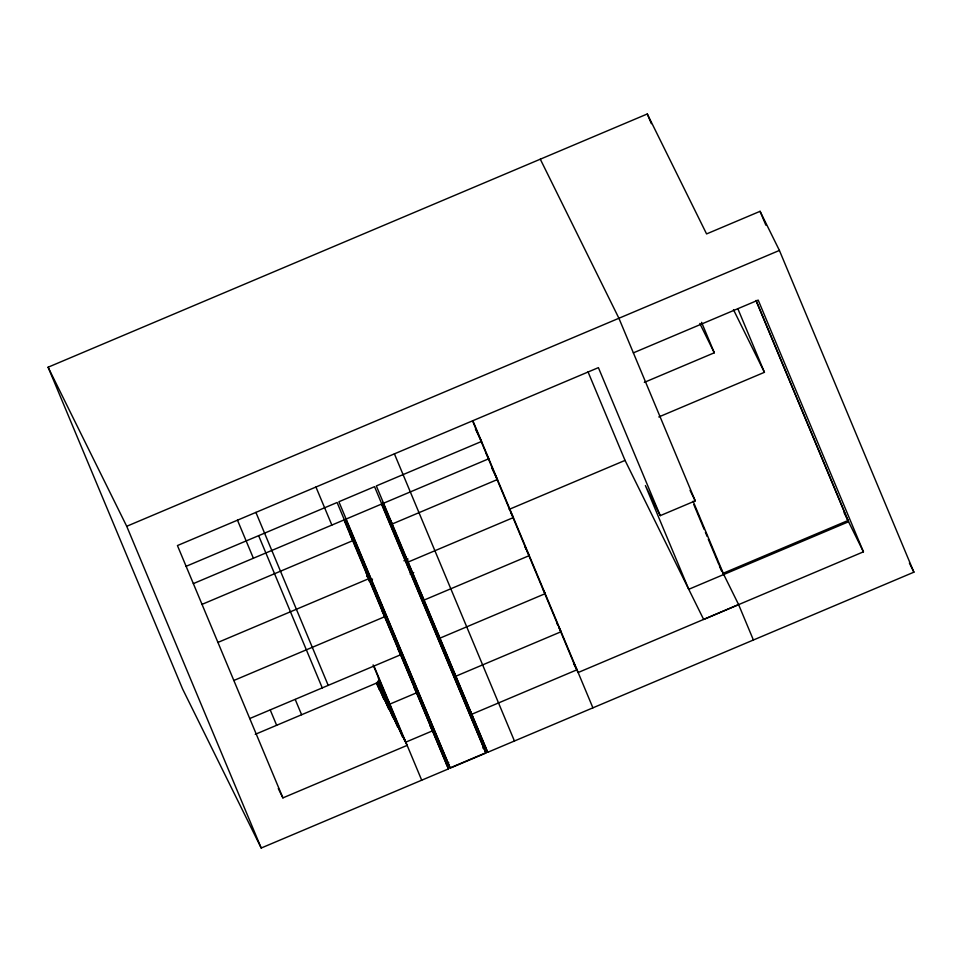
<?xml version="1.0" encoding="UTF-8"?>
<svg xmlns="http://www.w3.org/2000/svg" width="962" height="962" viewBox="0 0 962 962"><rect width="100%" height="100%" fill="white"/><g stroke="black" fill="none" stroke-linecap="round" stroke-linejoin="round"><path stroke-width="1.44" d="M753.402 640.007L738.6 604.581L703.655 619.468L625.047 460.401L588.022 371.849M186.111 566.317L337.109 502.501L448.46 768.891L261.207 848.027L182.588 688.96L48.1 367.219L647.294 113.973L706.577 233.922L760.076 211.315L779.412 250.433L913.9 572.174L487.686 752.308L382.852 502.453M48.1 367.219L126.719 526.286L779.412 250.433M633.369 352.862L758.2 300.096L863.431 551.827L578.138 672.522L573.556 663.251M644.336 382.359L714.297 352.789L701.575 322.342M193.35 583.609L488.78 458.754L486.207 453.535M202.02 604.376L353.006 540.56L350.433 535.341M658.802 416.955L764.429 372.306L737.818 308.658M509.175 509.367L625.047 460.401M366.642 576.539L369.408 575.372M403.92 560.774L408.068 559.03M217.929 642.424L368.915 578.619L366.342 573.4M233.838 680.483L384.824 616.666L382.251 611.447M756.06 300.457L848.568 521.753L688.756 589.297L645.394 485.569L660.257 515.644L695.237 500.865L618.915 318.266L540.295 159.187M249.747 718.542L400.733 654.725L398.16 649.506M255.255 734.331L380.086 681.577L378.306 677.982M723.135 573.292L847.967 520.526L756.036 300.613M278.283 788.527L282.912 797.883L407.154 745.37L376.37 683.104M445.983 763.636L448.713 762.481M482.804 748.063L485.533 746.921M451.178 767.423L484.704 753.258M450.24 768.133L485.906 753.066L374.555 486.676L338.889 501.743L450.24 768.133L345.971 519.492M369.564 579.617L372.51 579.136M410.798 573.027L413.732 572.558M368.578 580.711L371.548 580.23M410.137 574.073L413.107 573.592M909.391 563.047L913.9 572.174M844.095 512.71L863.431 551.827M733.465 309.668L764.429 372.306M699.807 323.46L714.297 352.789M690.067 490.404L695.237 500.865M719.263 565.464L738.6 604.581M475.432 429.064L481.553 441.45L376.334 485.918L487.686 752.308M491.931 468.314L497.462 479.509L392.243 523.977L389.67 518.758M510.786 512.349L513.371 517.568L408.153 562.036L405.579 556.818M524.927 546.813L526.106 549.206M526.695 550.408L529.268 555.615L424.062 600.084L421.476 594.877M542.604 588.455L545.177 593.674L439.971 638.143L437.385 632.924M556.733 622.931L557.924 625.312M574.422 664.574L576.996 669.78L471.777 714.249L469.203 709.042M453.294 670.983L455.868 676.202L561.087 631.733L558.513 626.515L575.288 666.642M485.906 753.066L381.637 504.413M414.069 687.565L416.642 692.784L389.887 704.088L382.587 689.309M429.966 725.625L432.551 730.831L405.796 742.135L403.222 736.928M448.46 768.891L344.18 520.394M384.319 698.677L389.045 708.236M393.771 717.796L398.496 727.368M760.076 211.315L765.872 225.18M647.294 113.973L651.346 123.653M693.097 501.214L723.737 574.506M693.83 504.629L704.232 529.521M705.399 532.287L707.13 536.435M708.285 539.201L718.686 564.081M719.829 566.834L721.536 570.923M660.257 515.644L598.4 367.64L177.441 545.562L282.912 797.883M472.871 420.695L592.905 707.84M472.57 420.911L557.948 625.156M394.408 453.86L514.442 741.005M315.945 487.025L331.854 525.072M373.977 666.029L421.705 780.194M373.112 664.886L404.665 740.379M379.112 681L402.477 736.88M378.439 681.132L397.751 727.32M377.765 681.252L393.025 717.748M377.381 682.07L388.864 709.547M376.984 682.888L383.934 699.494M376.731 683.212L379.617 690.127M255.904 512.397L328.21 685.377M258.634 535.666L322.27 687.89M237.482 520.189L253.391 558.237M295.25 699.518L301.611 714.73M270.286 710.064L276.647 725.288M126.719 526.286L261.207 848.027"/></g></svg>
